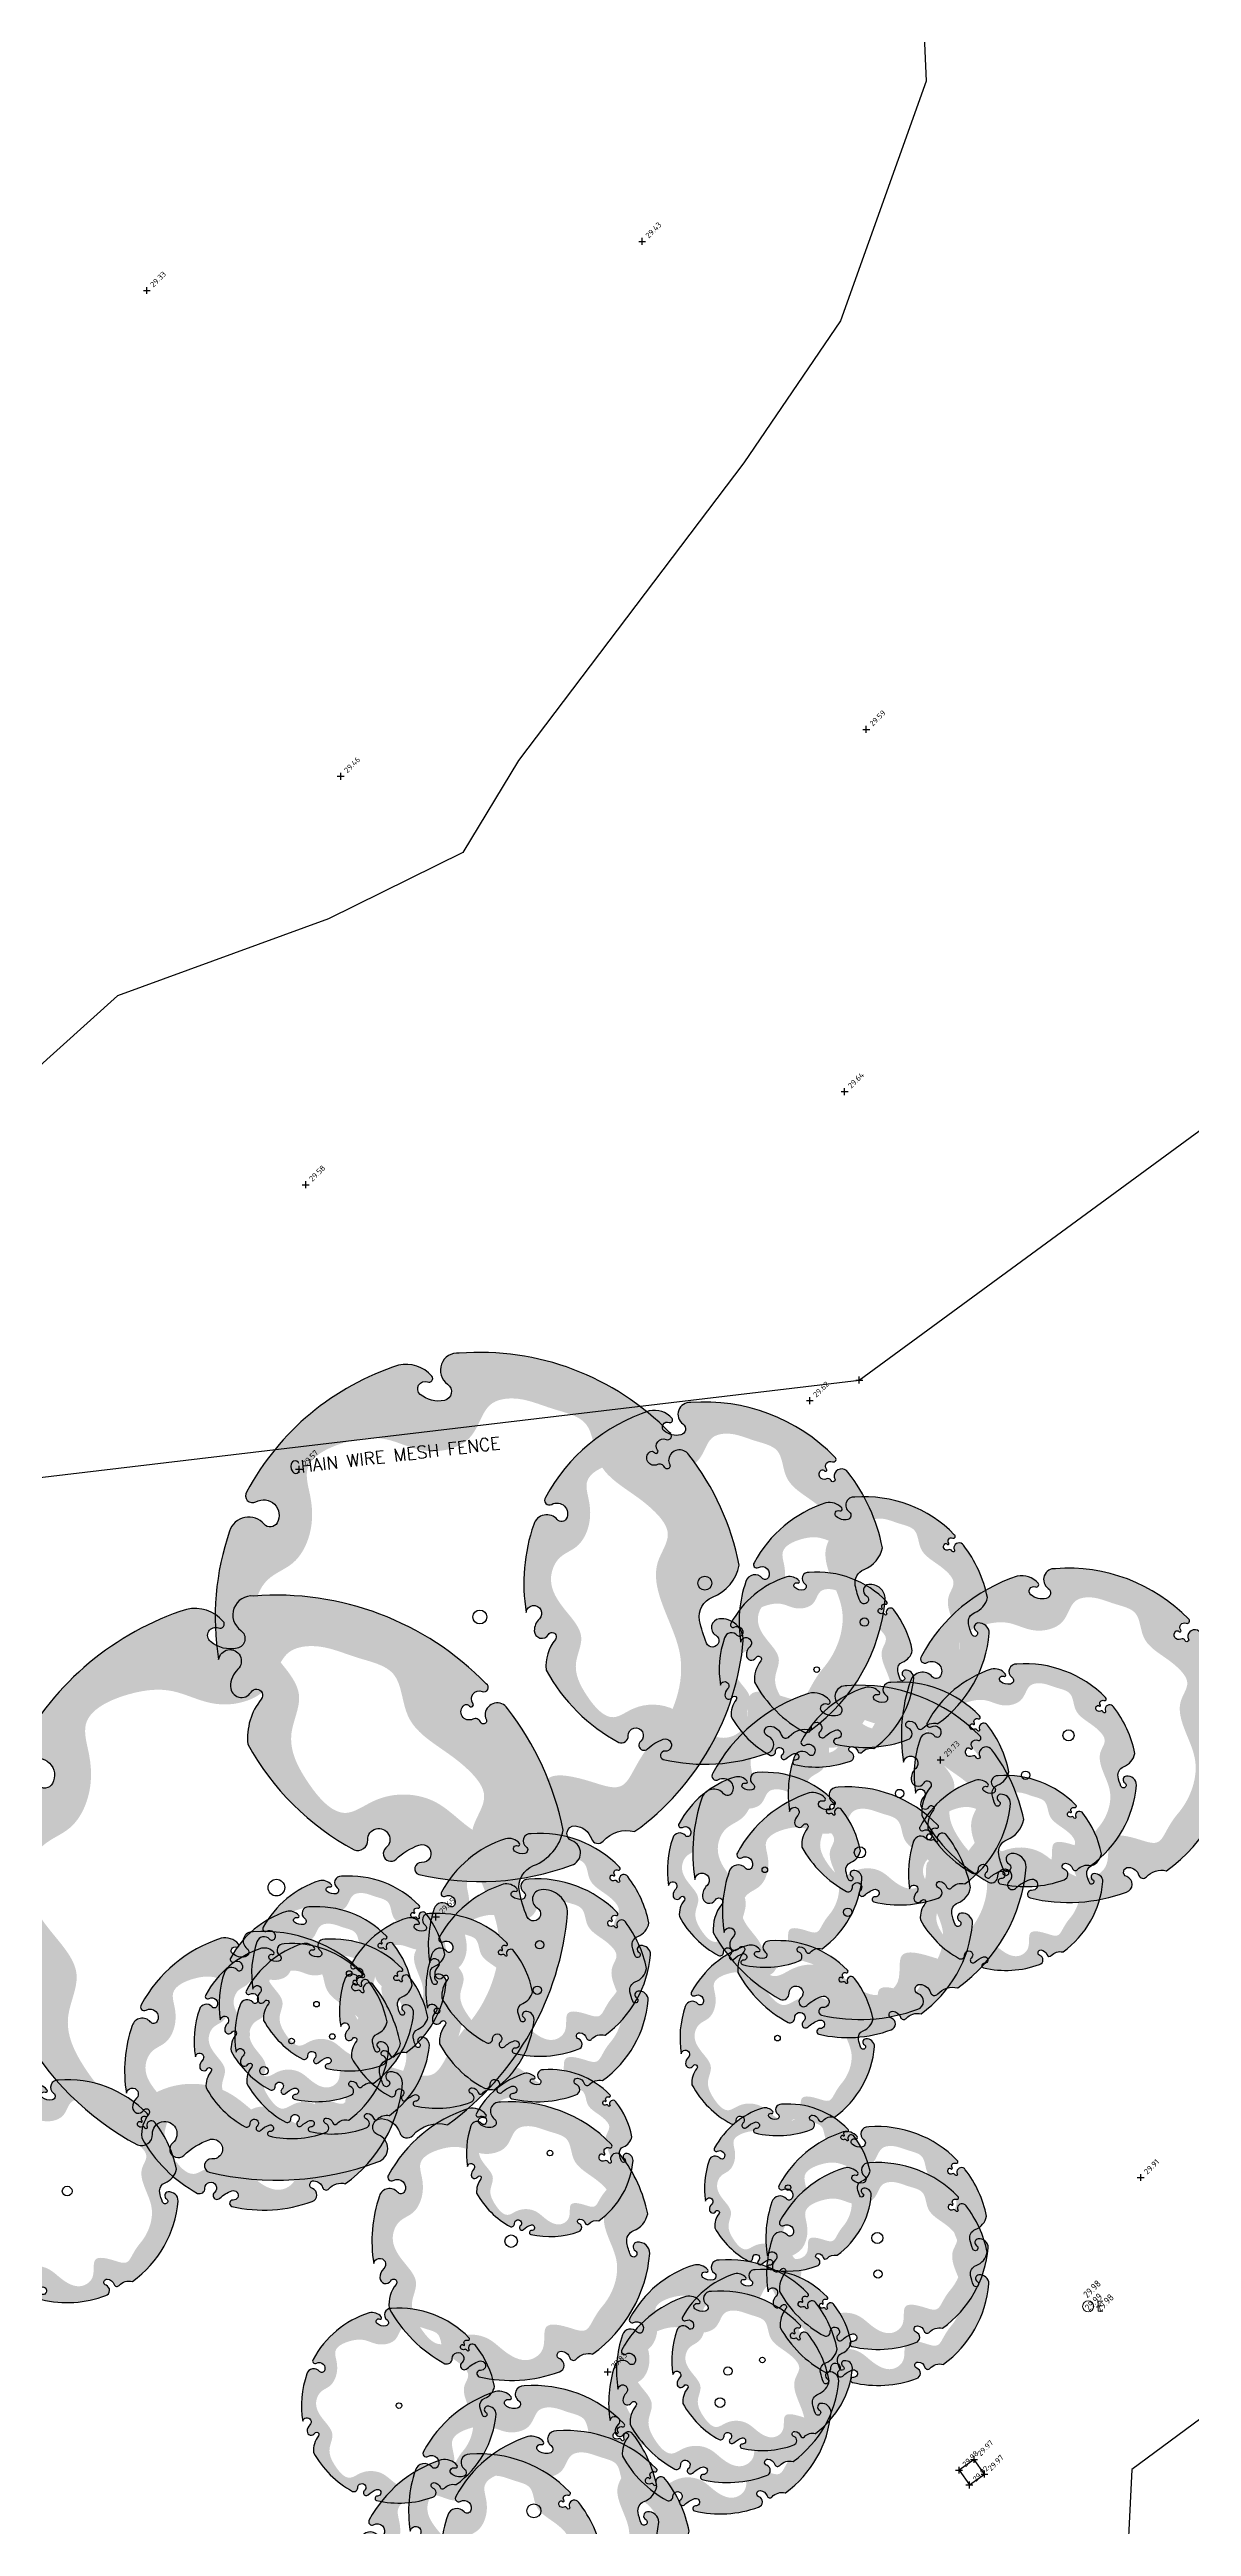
# Model space of a CAD drawing. Header units: metres. Extents: x 246075 to 247503, y 7418632 to 7419642.
# Drawn here: x 246519.2 to 246560.2, y 7418719.7 to 7418808.6 of the extents above; entities that cross this region are included whole.
import ezdxf
from ezdxf.enums import TextEntityAlignment as Align

# ---------------------------------------------------------------- set-up
doc = ezdxf.new("R2010")
doc.units = ezdxf.units.M
for name, color, linetype in [('-TEXT', 7, 'Continuous'), ('104_EXISTING_SURFACE-L', 35, 'Continuous'), ('104_EXISTING_SURFACE-S', 35, 'Continuous'), ('201_SINGLE_TREE-H', 63, 'Continuous'), ('201_SINGLE_TREE-S', 96, 'Continuous'), ('903_FENCE', 24, 'FENCELINE'), ('903_FENCE-S', 24, 'Continuous'), ('Surface_Contours_Major', 4, 'Continuous'), ('Surface_Contours_Minor', 253, 'Continuous')]:
    doc.layers.add(name, color=color, linetype=linetype)
doc.layers.add('716_ELECTRICITY_PIT-L', color=7, linetype='ELECTRICAL', true_color=0xffa500)
doc.layers.add('EX-ELECT_PIT_(SLS)', color=7, linetype='Continuous', true_color=0xffa500)
doc.styles.add('ISO18', font='iso.shx')
doc.styles.add('ISO2.5', font='isocp.shx', dxfattribs={"height": 2.5})
doc.styles.get("Standard").update_dxf_attribs({"font": 'SIMPLEX.shx'})
doc.linetypes.add('ELECTRICAL', pattern='A,2,-0.15,["E",ISO18,S=0.2,R=0,X=-0.015,Y=-0.1],-0.15', length=2.3)
doc.linetypes.add('FENCELINE', pattern='A,0.5,-0.2,["/",Standard,S=0.1,R=0,X=0,Y=-0.05],-0.25', length=0.95)

# ---------------------------------------------------------------- blocks, each defined once
blk = doc.blocks.new('201C')
at = {"layer": '201_SINGLE_TREE-H', "transparency": 33554534}
h = blk.add_hatch(color=256, dxfattribs=at)
h.paths.add_polyline_path([(-0.3717, -0.3344, 0.222926), (0.0196, -0.4996, 0.770799), (0.0439, -0.4417, -0.650302), (0.0511, -0.4116, -0.234737), (0.0964, -0.4247, -0.847312), (0.0816, -0.4475, 0.78443), (0.0732, -0.4583, 0.276934), (0.1352, -0.4813, 0.193599), (0.4309, -0.2536, 0.800435), (0.4144, -0.2337, -0.75216), (0.3757, -0.1925, -0.528914), (0.4006, -0.1909, 0.594112), (0.4663, -0.1804, 0.123805), (0.4962, 0.0616, -1.41759), (0.4607, 0.0811, 0.206906), (0.4758, 0.1133, 0.759729), (0.4374, 0.1252, -1.073307), (0.4187, 0.1392, 0.194379), (0.4474, 0.2231, 0.144612), (0.2544, 0.4304, 0.53339), (0.2277, 0.4128, -1.592592), (0.1939, 0.4293, 1.030038), (0.1758, 0.4513, -0.10361), (0.1314, 0.4262, -1.238487), (0.1282, 0.4593, 0.884725), (0.1336, 0.4818, 0.147549), (-0.1551, 0.4753, 0.71725), (-0.1579, 0.4291, -0.864032), (-0.1646, 0.4015, -0.310704), (-0.1946, 0.4266, 0.58143), (-0.2167, 0.4321, -0.281558), (-0.2766, 0.4162), (-0.2775, 0.4159, 0.217121), (-0.4959, 0.0634), (-0.4959, 0.0634, 0.440011), (-0.4522, 0.021, 0.723973), (-0.4442, 0.0516, -1.384648), (-0.4262, 0.0659, -0.051107), (-0.4149, 0.0223, -0.361502), (-0.441, -0.0208, 0.256822), (-0.4937, -0.0791, 0.116166), (-0.4065, -0.2911, 0.67803), (-0.3682, -0.2843, 0.170035), (-0.3696, -0.274, -1.054701), (-0.3596, -0.2696, 0.431903), (-0.3468, -0.2749, -0.910728), (-0.3329, -0.2993, -0.42046), (-0.3418, -0.2976, 1.007885), (-0.3479, -0.3018, -0.766634), (-0.3646, -0.3216, 0.938602), (-0.3717, -0.3344)])
edge = h.paths.add_edge_path(flags=16)
edge.add_spline(control_points=[(-0.3177, 0.2468), (-0.303, 0.2628), (-0.2856, 0.2893), (-0.256, 0.3411), (-0.1928, 0.3155), (-0.0921, 0.286), (-0.1162, 0.3941), (-0.0359, 0.4462), (0.0392, 0.3985), (0.1028, 0.3299), (0.1957, 0.3214), (0.2784, 0.3804), (0.3442, 0.2961), (0.3785, 0.2147), (0.3303, 0.1307), (0.3915, 0.0592), (0.4378, -0.0139), (0.4055, -0.0919), (0.3459, -0.1091), (0.3102, -0.1666), (0.3057, -0.2282), (0.3286, -0.3091), (0.2408, -0.3447), (0.1647, -0.3496), (0.103, -0.3142), (0.0463, -0.3153), (0.0047, -0.3356), (-0.0139, -0.3682), (-0.0327, -0.4069), (-0.0927, -0.4151), (-0.1463, -0.3868), (-0.23, -0.3665), (-0.2245, -0.2773), (-0.2864, -0.2294), (-0.3344, -0.1941), (-0.3737, -0.1409), (-0.3276, -0.0866), (-0.344, -0.0009), (-0.3866, 0.0828), (-0.3665, 0.1796), (-0.3359, 0.2271), (-0.3177, 0.2468)], knot_values=[0, 0, 0, 0, 0.064972, 0.101243, 0.15652, 0.245586, 0.324463, 0.387907, 0.486094, 0.554514, 0.671826, 0.728629, 0.823661, 0.919885, 0.989953, 1.075257, 1.171704, 1.23593, 1.293575, 1.346478, 1.426142, 1.479146, 1.570817, 1.644481, 1.712561, 1.774901, 1.807, 1.846291, 1.885582, 1.928182, 2.007036, 2.074591, 2.151638, 2.226455, 2.293426, 2.340744, 2.397548, 2.47317, 2.587294, 2.673595, 2.754259, 2.754259, 2.754259, 2.754259], degree=3, periodic=0)
at = {"layer": '201_SINGLE_TREE-S'}
blk.add_lwpolyline([(-0.3717, -0.3344, 0.222926), (0.0196, -0.4996, 0.770799), (0.0439, -0.4417, -0.650302), (0.0511, -0.4116, -0.234737), (0.0964, -0.4247, -0.847312), (0.0816, -0.4475, 0.78443), (0.0732, -0.4583, 0.276934), (0.1352, -0.4813, 0.193599), (0.4309, -0.2536, 0.800435), (0.4144, -0.2337, -0.75216), (0.3757, -0.1925, -0.528914), (0.4006, -0.1909, 0.594112), (0.4663, -0.1804, 0.123805), (0.4962, 0.0616, -1.41759), (0.4607, 0.0811, 0.206906), (0.4758, 0.1133, 0.759729), (0.4374, 0.1252, -1.073307), (0.4187, 0.1392, 0.194379), (0.4474, 0.2231, 0.144612), (0.2544, 0.4304, 0.53339), (0.2277, 0.4128, -1.592592), (0.1939, 0.4293, 1.030038), (0.1758, 0.4513, -0.10361), (0.1314, 0.4262, -1.238487), (0.1282, 0.4593, 0.884725), (0.1336, 0.4818, 0.147549), (-0.1551, 0.4753, 0.71725), (-0.1579, 0.4291, -0.864032), (-0.1646, 0.4015, -0.310704), (-0.1946, 0.4266, 0.58143), (-0.2167, 0.4321, -0.281558), (-0.2766, 0.4162), (-0.2775, 0.4159, 0.217121), (-0.4959, 0.0634), (-0.4959, 0.0634, 0.440011), (-0.4522, 0.021, 0.723973), (-0.4442, 0.0516, -1.384648), (-0.4262, 0.0659, -0.051107), (-0.4149, 0.0223, -0.361502), (-0.441, -0.0208, 0.256822), (-0.4937, -0.0791, 0.116166), (-0.4065, -0.2911, 0.67803), (-0.3682, -0.2843, 0.170035), (-0.3696, -0.274, -1.054701), (-0.3596, -0.2696, 0.431903), (-0.3468, -0.2749, -0.910728), (-0.3329, -0.2993, -0.42046), (-0.3418, -0.2976, 1.007885), (-0.3479, -0.3018, -0.766634), (-0.3646, -0.3216, 0.938602), (-0.3717, -0.3344)], format="xyb", dxfattribs=at)
blk = doc.blocks.new('201T')
at = {"layer": '201_SINGLE_TREE-S'}
blk.add_circle((0, 0), 0.5, dxfattribs=at)
blk = doc.blocks.new('CROSS')
at = {"color": 0, "linetype": 'Continuous'}
for p, q in [((-0.5, 0), (0.5, 0)), ((0, -0.5), (0, 0.5))]:
    blk.add_line(p, q, dxfattribs=at)
blk = doc.blocks.new('ECVRR')
at = {"color": 0, "linetype": 'Continuous', "lineweight": 13}
for p, q in [((0.364, -0.176), (0.364, 0.185)), ((0.364, 0.185), (0.524, 0.185)), ((0.486, 0.024), (0.364, 0.024)), ((0.364, 0.024), (0.369, 0.024)), ((0.524, 0.185), (0.53, 0.185)), ((0.524, -0.176), (0.364, -0.176))]:
    blk.add_line(p, q, dxfattribs=at)
blk.add_circle((0, 0), 0.2, dxfattribs=at)

msp = doc.modelspace()

# ---------------------------------------------------------------- linework, layer by layer
at = {"layer": '903_FENCE'}
for p, q in [((246548.242, 7418760.868), (246562.741, 7418771.506)), ((246514.739, 7418756.89), (246548.242, 7418760.868))]:
    msp.add_line(p, q, dxfattribs=at)
at = {"layer": 'EX-ELECT_PIT_(SLS)'}
for p, q in [((246552.362, 7418722.123), (246551.822, 7418721.734)), ((246552.736, 7418721.593), (246552.362, 7418722.123)), ((246551.822, 7418721.734), (246552.195, 7418721.204)), ((246552.195, 7418721.204), (246552.736, 7418721.593))]:
    msp.add_line(p, q, dxfattribs=at)
at = {"layer": 'Surface_Contours_Major', "elevation": 30}
msp.add_lwpolyline([(246584.386, 7418809.802), (246584.475, 7418797.952), (246583.608, 7418793.406), (246585.799, 7418781.764), (246586, 7418773.964), (246585.38, 7418771.523), (246578.529, 7418763.53), (246578.416, 7418763.348), (246578.239, 7418762.761), (246574.908, 7418752.376), (246573.874, 7418750.202), (246572.87, 7418747.737), (246579.987, 7418743.148), (246581.456, 7418741.778), (246581.859, 7418741.304), (246582.403, 7418740.78), (246582.537, 7418738.79), (246580.503, 7418740.358), (246569.521, 7418742.05), (246565.377, 7418733.939), (246564.036, 7418726.196), (246558.028, 7418721.764), (246557.801, 7418717.169), (246558.353, 7418716.601)], dxfattribs=at)
at = {"layer": 'Surface_Contours_Minor', "elevation": 29.5}
msp.add_lwpolyline([(246550.367, 7418813.767), (246550.646, 7418807.503), (246547.571, 7418798.891), (246544.094, 7418793.802), (246536.008, 7418783.115), (246534.002, 7418779.808), (246529.187, 7418777.432), (246521.611, 7418774.662), (246514.334, 7418768.113)], dxfattribs=at)

# ---------------------------------------------------------------- block references
at = {"layer": '104_EXISTING_SURFACE-S', "xscale": 0.25, "yscale": 0.25, "zscale": 0.25}
for p in [(246540.445, 7418801.746), (246522.661, 7418799.983), (246548.49, 7418784.225), (246529.625, 7418782.547), (246547.714, 7418771.225), (246528.369, 7418767.882), (246546.465, 7418760.133), (246528.125, 7418757.666), (246551.159, 7418747.23), (246533.039, 7418741.593), (246558.346, 7418732.241), (246539.209, 7418725.26)]:
    msp.add_blockref('CROSS', p, dxfattribs=at)
at = {"layer": '201_SINGLE_TREE-S', "rotation": 182.2}
for name, p, xscale, yscale, zscale in [('201C', (246534.616, 7418752.363), 19, 19, 19), ('201C', (246542.698, 7418753.577), 13, 13, 13), ('201C', (246548.426, 7418752.18), 9, 9, 9), ('201C', (246546.712, 7418750.475), 7, 7, 7), ('201C', (246555.753, 7418748.114), 12, 12, 12), ('201C', (246527.312, 7418742.647), 21, 21, 21), ('201T', (246542.698, 7418753.577), 0.5, 0.5, 0.5), ('201T', (246534.616, 7418752.363), 0.5, 0.5, 0.5), ('201T', (246548.426, 7418752.18), 0.3, 0.3, 0.3), ('201T', (246546.712, 7418750.475), 0.2, 0.2, 0.2), ('201C', (246554.21, 7418746.682), 8, 8, 8), ('201C', (246548.262, 7418743.912), 12, 12, 12), ('201C', (246549.688, 7418746.026), 8, 8, 8), ('201T', (246555.753, 7418748.114), 0.4, 0.4, 0.4), ('201C', (246544.851, 7418743.288), 7, 7, 7), ('201C', (246547.827, 7418741.764), 9, 9, 9), ('201T', (246549.688, 7418746.026), 0.3, 0.3, 0.3), ('201C', (246553.503, 7418743.174), 7, 7, 7), ('201T', (246554.21, 7418746.682), 0.3, 0.3, 0.3), ('201C', (246536.766, 7418740.595), 8, 8, 8), ('201T', (246544.851, 7418743.288), 0.2, 0.2, 0.2), ('201T', (246548.262, 7418743.912), 0.4, 0.4, 0.4), ('201C', (246529.924, 7418739.564), 7, 7, 7), ('201T', (246527.312, 7418742.647), 0.6, 0.6, 0.6), ('201C', (246536.681, 7418738.962), 8, 8, 8), ('201T', (246553.503, 7418743.174), 0.2, 0.2, 0.2), ('201C', (246528.754, 7418738.463), 7, 7, 7), ('201C', (246533.078, 7418738.225), 7, 7, 7), ('201T', (246547.827, 7418741.764), 0.3, 0.3, 0.3), ('201C', (246526.863, 7418736.071), 10, 10, 10), ('201C', (246527.858, 7418737.139), 7, 7, 7), ('201C', (246529.319, 7418737.302), 7, 7, 7), ('201T', (246536.766, 7418740.595), 0.3, 0.3, 0.3), ('201C', (246545.303, 7418737.245), 7, 7, 7), ('201T', (246529.924, 7418739.564), 0.2, 0.2, 0.2), ('201T', (246536.681, 7418738.962), 0.3, 0.3, 0.3), ('201T', (246528.754, 7418738.463), 0.2, 0.2, 0.2), ('201T', (246533.078, 7418738.225), 0.2, 0.2, 0.2), ('201T', (246527.858, 7418737.139), 0.2, 0.2, 0.2), ('201T', (246529.319, 7418737.302), 0.2, 0.2, 0.2), ('201T', (246545.303, 7418737.245), 0.2, 0.2, 0.2), ('201T', (246526.863, 7418736.071), 0.3, 0.3, 0.3), ('201C', (246537.134, 7418733.119), 6, 6, 6), ('201C', (246519.802, 7418731.752), 8, 8, 8), ('201C', (246535.742, 7418729.956), 10, 10, 10), ('201C', (246545.685, 7418731.879), 6, 6, 6), ('201C', (246548.888, 7418730.07), 8, 8, 8), ('201T', (246537.134, 7418733.119), 0.2, 0.2, 0.2), ('201C', (246548.913, 7418728.776), 8, 8, 8), ('201T', (246519.802, 7418731.752), 0.35, 0.35, 0.35), ('201T', (246545.685, 7418731.879), 0.2, 0.2, 0.2), ('201T', (246535.742, 7418729.956), 0.45, 0.45, 0.45), ('201T', (246548.888, 7418730.07), 0.4, 0.4, 0.4), ('201C', (246543.524, 7418725.291), 8, 8, 8), ('201C', (246544.76, 7418725.689), 6.5, 6.5, 6.5), ('201C', (246543.242, 7418724.162), 8, 8, 8), ('201T', (246548.913, 7418728.776), 0.3, 0.3, 0.3), ('201C', (246531.714, 7418724.052), 7, 7, 7), ('201T', (246544.76, 7418725.689), 0.2, 0.2, 0.2), ('201C', (246536.559, 7418720.272), 9, 9, 9), ('201T', (246543.524, 7418725.291), 0.3, 0.3, 0.3), ('201T', (246531.714, 7418724.052), 0.2, 0.2, 0.2), ('201T', (246543.242, 7418724.162), 0.35, 0.35, 0.35), ('201C', (246537.722, 7418718.657), 9, 9, 9), ('201C', (246534.612, 7418717.819), 9, 9, 9), ('201T', (246536.559, 7418720.272), 0.5, 0.5, 0.5)]:
    msp.add_blockref(name, p, dxfattribs=dict(at, xscale=xscale, yscale=yscale, zscale=zscale))
at = {"layer": '903_FENCE-S', "xscale": 0.25, "yscale": 0.25, "zscale": 0.25}
msp.add_blockref('CROSS', (246548.242, 7418760.868), dxfattribs=at)
at = {"layer": 'EX-ELECT_PIT_(SLS)', "lineweight": 30}
msp.add_blockref('ECVRR', (246556.459, 7418727.616), dxfattribs=at)
at = {"layer": 'EX-ELECT_PIT_(SLS)', "xscale": 0.25, "yscale": 0.25, "zscale": 0.25}
for p in [(246552.362, 7418722.123), (246551.822, 7418721.734), (246552.195, 7418721.204), (246552.736, 7418721.593)]:
    msp.add_blockref('CROSS', p, dxfattribs=at)

# ---------------------------------------------------------------- texts
at = {"layer": '-TEXT'}
msp.add_text('CHAIN WIRE MESH FENCE', height=0.45, rotation=6.7706, dxfattribs=at).set_placement((246531.593, 7418757.944), align=Align.CENTER)
at = {"layer": '104_EXISTING_SURFACE-L', "style": 'ISO2.5'}
for s, p in [('29.43', (246540.613, 7418801.913)), ('29.33', (246522.829, 7418800.15)), ('29.59', (246548.658, 7418784.392)), ('29.46', (246529.792, 7418782.714)), ('29.64', (246547.882, 7418771.392)), ('29.58', (246528.536, 7418768.05)), ('29.62', (246546.632, 7418760.3)), ('29.57', (246528.292, 7418757.834)), ('29.73', (246551.326, 7418747.398)), ('29.65', (246533.206, 7418741.76)), ('29.91', (246558.513, 7418732.408)), ('29.83', (246539.376, 7418725.427))]:
    msp.add_text(s, height=0.2, rotation=45, dxfattribs=at).set_placement(p, align=Align.MIDDLE_LEFT)
at = {"layer": '716_ELECTRICITY_PIT-L', "style": 'ISO2.5'}
for s, p in [('29.98', (246556.343, 7418727.984)), ('29.99', (246556.401, 7418727.519)), ('29.98', (246556.808, 7418727.488))]:
    msp.add_text(s, height=0.25, rotation=45, dxfattribs=at).set_placement(p, align=Align.MIDDLE_LEFT)
at = {"layer": 'EX-ELECT_PIT_(SLS)', "style": 'ISO2.5'}
for s, p in [('29.98', (246551.99, 7418721.901)), ('29.97', (246552.53, 7418722.291)), ('29.97', (246552.903, 7418721.761)), ('29.92', (246552.363, 7418721.371))]:
    msp.add_text(s, height=0.2, rotation=45, dxfattribs=at).set_placement(p, align=Align.MIDDLE_LEFT)

doc.saveas('drawing.dxf')
